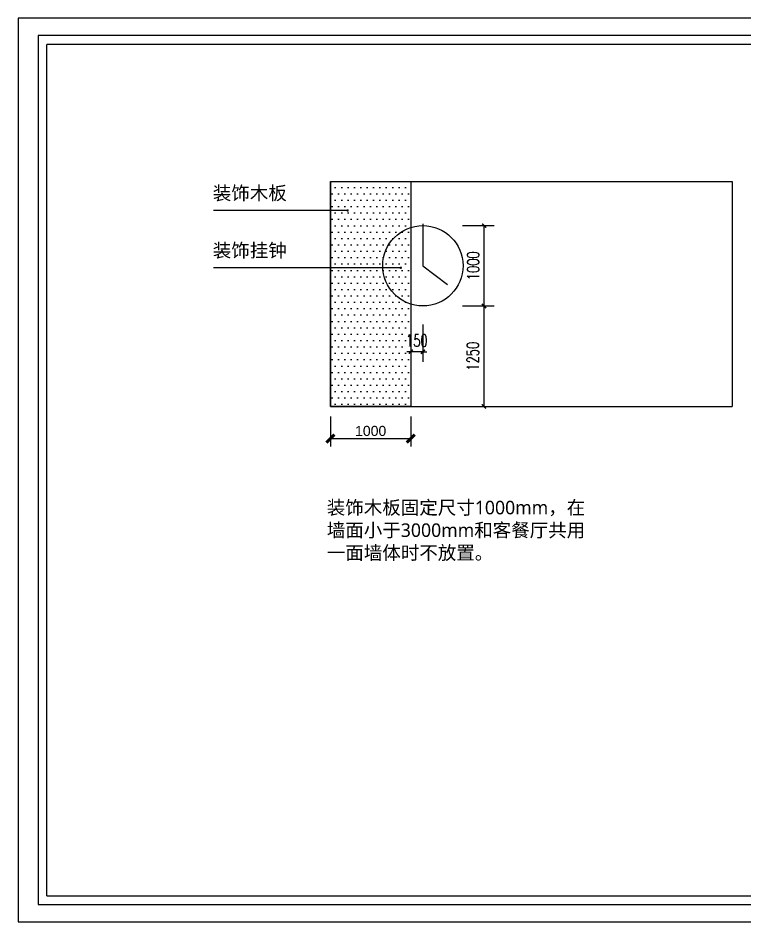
# Model space of a CAD drawing. Extents: x 96704 to 336282, y 34580 to 122302.
# Drawn here: x 225893 to 234941, y 93337 to 104585 of the extents above; entities that cross this region are included whole.
import ezdxf

# ---------------------------------------------------------------- set-up
doc = ezdxf.new("R2010")
doc.units = 0
doc.header["$LTSCALE"] = 1000
doc.header["$MEASUREMENT"] = 0
for name, color, linetype in [('A-rc 混凝土墙', 255, 'Continuous'), ('A-WINDOW-门窗', 153, 'Continuous'), ('PM-家具', 146, 'Continuous'), ('PUB_DIM', 3, 'Continuous'), ('PUB_TEXT', 7, 'Continuous')]:
    doc.layers.add(name, color=color, linetype=linetype)
doc.styles.add('_TCH_DIM', font='SIMPLEX', dxfattribs={"bigfont": 'GBCBIG'})
doc.styles.add('_TCH_DIM_T3', font='SIMPLEX', dxfattribs={"width": 0.705882, "bigfont": 'GBCBIG'})
doc.styles.add('ar', font='arial.ttf')
doc.styles.get("Standard").update_dxf_attribs({"font": 'gbenor.shx', "bigfont": 'gbcbig.shx'})
doc.dimstyles.new('1-50', dxfattribs={"dimscale": 50, "dimtxt": 2.5, "dimasz": 2, "dimexe": 2, "dimexo": 2.5, "dimgap": 0.6, "dimtad": 1, "dimdec": 0, "dimrnd": 0.005, "dimzin": 0, "dimdsep": 46, "dimtxsty": 'ar', "dimblk": 'ARCHTICK', "dimcen": 0.125, "dimclrd": 44, "dimclre": 44, "dimclrt": 50, "dimadec": 0, "dimazin": 0, "dimtfac": 1, "dimtdec": 0, "dimtix": 1, "dimtmove": 1, "dimatfit": 3, "dimldrblk": 'DOT', "dimfxl": 1, "dimtvp": 1, "dimtolj": 1, "dimtzin": 0, "dimarcsym": 0})
doc.dimstyles.new('_TCH_ARCH&&50', dxfattribs={"dimtxt": 148.75, "dimasz": 50, "dimexe": 125, "dimexo": 150, "dimgap": 63.125, "dimtad": 1, "dimdec": 0, "dimzin": 0, "dimdsep": 46, "dimtxsty": '_TCH_DIM_T3', "dimblk": 'ARCHTICK', "dimcen": 0.09, "dimclrt": 7, "dimazin": 2, "dimtfac": 1, "dimtdec": 0, "dimtix": 1, "dimtmove": 2, "dimatfit": 3, "dimfxl": 50, "dimtolj": 1, "dimtzin": 0, "dimarcsym": 0})
doc.dimstyles.new('ISO-25', dxfattribs={"dimtxt": 2.5, "dimasz": 2.5, "dimexe": 1.25, "dimexo": 0.625, "dimtad": 1, "dimtxsty": 'Standard', "dimcen": 2.5, "dimadec": 0, "dimazin": 0, "dimtfac": 1, "dimtmove": 0, "dimatfit": 3, "dimfxl": 1, "dimarcsym": 0})

# ---------------------------------------------------------------- blocks, each defined once
blk = doc.blocks.new('图框2')
at = {"color": 251}
for p, q in [((25027, 17757), (372, 17757)), ((372, 17757), (372, 493)), ((372, 493), (25027, 493))]:
    blk.add_line(p, q, dxfattribs=at)
for p, q in [((24853, 17583), (546, 17583)), ((546, 667), (546, 17583)), ((546, 667), (24853, 667))]:
    blk.add_line(p, q)
blk.add_lwpolyline([(-25, 145), (25375, 145), (25375, 18105), (-25, 18105)], close=True)
blk = doc.blocks.new('_ArchTick')
at = {"color": 0, "linetype": 'ByBlock', "const_width": 0.4}
blk.add_lwpolyline([(-0.5, -0.5), (0.5, 0.5)], dxfattribs=at)
blk = doc.blocks.new('*D139')
at = {"layer": 'A-WINDOW-门窗', "color": 0, "lineweight": -2, "transparency": 16777216}
for p, q in [((231425, 102002), (231819, 102002)), ((231694, 101002), (231694, 102002)), ((231425, 101002), (231819, 101002))]:
    blk.add_line(p, q, dxfattribs=at)
at = {"layer": 'Defpoints', "color": 0, "transparency": 16777216}
for p in [(231275, 102002), (231694, 102002), (231275, 101002)]:
    blk.add_point(p, dxfattribs=at)
at = {"layer": 'A-WINDOW-门窗', "color": 0, "lineweight": -2, "transparency": 16777216, "xscale": 50, "yscale": 50, "zscale": 50}
for p, rotation in [((231694, 102002), 90), ((231694, 101002), 270)]:
    blk.add_blockref('_ArchTick', p, dxfattribs=dict(at, rotation=rotation))
at = {"layer": 'A-WINDOW-门窗', "color": 7, "transparency": 16777216, "insert": (231557, 101502), "char_height": 148.8, "attachment_point": 5, "rotation": 90, "style": '_TCH_DIM_T3'}
blk.add_mtext('\\A1;1000', dxfattribs=at)
blk = doc.blocks.new('*D140')
at = {"layer": 'A-WINDOW-门窗', "color": 0, "lineweight": -2, "transparency": 16777216}
for p, q in [((231425, 101002), (231817, 101002)), ((231692, 101002), (231692, 99752)), ((231425, 99752), (231817, 99752))]:
    blk.add_line(p, q, dxfattribs=at)
at = {"layer": 'Defpoints', "color": 0, "transparency": 16777216}
for p in [(231275, 101002), (231275, 99752), (231692, 99752)]:
    blk.add_point(p, dxfattribs=at)
at = {"layer": 'A-WINDOW-门窗', "color": 0, "lineweight": -2, "transparency": 16777216, "xscale": 50, "yscale": 50, "zscale": 50}
for p, rotation in [((231692, 101002), 90), ((231692, 99752), 270)]:
    blk.add_blockref('_ArchTick', p, dxfattribs=dict(at, rotation=rotation))
at = {"layer": 'A-WINDOW-门窗', "color": 7, "transparency": 16777216, "insert": (231555, 100377), "char_height": 148.8, "attachment_point": 5, "rotation": 90, "style": '_TCH_DIM_T3'}
blk.add_mtext('\\A1;1250', dxfattribs=at)
blk = doc.blocks.new('*D141')
at = {"layer": 'A-WINDOW-门窗', "color": 0, "lineweight": -2, "transparency": 16777216}
for p, q in [((230782, 100781), (230782, 100308)), ((230932, 100772), (230932, 100308)), ((230782, 100433), (230732, 100433)), ((230932, 100433), (230782, 100433)), ((230932, 100433), (230982, 100433))]:
    blk.add_line(p, q, dxfattribs=at)
at = {"layer": 'Defpoints', "color": 0, "transparency": 16777216}
for p in [(230782, 100931), (230932, 100922), (230782, 100433)]:
    blk.add_point(p, dxfattribs=at)
at = {"layer": 'A-WINDOW-门窗', "color": 0, "lineweight": -2, "transparency": 16777216, "xscale": 50, "yscale": 50, "zscale": 50}
blk.add_blockref('_ArchTick', (230782, 100433), dxfattribs=at)
at = {"layer": 'A-WINDOW-门窗', "color": 0, "lineweight": -2, "transparency": 16777216, "xscale": 50, "yscale": 50, "zscale": 50, "rotation": 180}
blk.add_blockref('_ArchTick', (230932, 100433), dxfattribs=at)
at = {"layer": 'A-WINDOW-门窗', "color": 7, "transparency": 16777216, "insert": (230857, 100571), "char_height": 148.8, "attachment_point": 5, "style": '_TCH_DIM_T3'}
blk.add_mtext('\\A1;150', dxfattribs=at)
blk = doc.blocks.new('*D143')
at = {"layer": 'A-WINDOW-门窗', "color": 3, "lineweight": -2, "transparency": 16777216}
for p, q in [((229782, 99627), (229782, 99252)), ((230782, 99627), (230782, 99252)), ((229782, 99352), (230782, 99352))]:
    blk.add_line(p, q, dxfattribs=at)
at = {"layer": 'Defpoints', "color": 0, "transparency": 16777216}
for p in [(229782, 99752), (230782, 99752), (230782, 99352)]:
    blk.add_point(p, dxfattribs=at)
at = {"layer": 'A-WINDOW-门窗', "color": 3, "lineweight": -2, "transparency": 16777216, "xscale": 100, "yscale": 100, "zscale": 100, "rotation": 180}
blk.add_blockref('_ArchTick', (229782, 99352), dxfattribs=at)
at = {"layer": 'A-WINDOW-门窗', "color": 3, "lineweight": -2, "transparency": 16777216, "xscale": 100, "yscale": 100, "zscale": 100}
blk.add_blockref('_ArchTick', (230782, 99352), dxfattribs=at)
at = {"layer": 'A-WINDOW-门窗', "color": 255, "transparency": 16777216, "insert": (230282, 99446), "char_height": 125, "attachment_point": 5, "style": 'ar'}
blk.add_mtext('\\A1;1000', dxfattribs=at)
blk = doc.blocks.new('_Dot')
at = {"color": 0, "linetype": 'ByBlock', "lineweight": -2}
blk.add_line((-0.5, 0), (-1, 0), dxfattribs=at)
at = {"color": 0, "linetype": 'ByBlock', "const_width": 0.5}
blk.add_lwpolyline([(-0.25, 0, 1), (0.25, 0, 1)], format="xyb", close=True, dxfattribs=at)

msp = doc.modelspace()

# ---------------------------------------------------------------- hatches: boundary and pattern name
h = msp.add_hatch()
h.set_pattern_fill('DOTS', color=146, scale=50)
h.set_pattern_definition([(0, (290166.88, 110255.736), (39.6875, 79.375), [0, -79.375])])
edge = h.paths.add_edge_path()
edge.add_line((229782.1, 99752.5), (230782.1, 99752.5))
edge.add_line((230782.1, 99752.5), (230782.1, 101025.3))
edge.add_ellipse((230932.1, 101502.3), major_axis=(500, 0), ratio=1, start_angle=107.4576, end_angle=252.5424, ccw=False)
edge.add_line((230782.1, 101979.3), (230782.1, 102552.5))
edge.add_line((230782.1, 102552.5), (229782.1, 102552.5))
edge.add_line((229782.1, 102552.5), (229782.1, 99752.5))
edge = h.paths.add_edge_path(flags=17)
edge.add_ellipse((230932.1, 101502.3), major_axis=(500, 0), ratio=1, start_angle=107.4576, end_angle=252.5424)
edge.add_line((230782.1, 101025.3), (230782.1, 101979.3))

# ---------------------------------------------------------------- linework, layer by layer
at = {"color": 146}
msp.add_lwpolyline([(229782.1, 102552.5), (230782.1, 102552.5), (230782.1, 99752.5), (229782.1, 99752.5)], close=True, dxfattribs=at)
at = {"layer": 'A-rc 混凝土墙'}
for p, q in [((229782.1, 102552.5), (234782.1, 102552.5)), ((229782.1, 102552.5), (229782.1, 99752.5)), ((234782.1, 102552.5), (234782.1, 99752.5)), ((229782.1, 99752.5), (234782.1, 99752.5))]:
    msp.add_line(p, q, dxfattribs=at)
at = {"layer": 'PM-家具'}
for p, q in [((230782.1, 102552.5), (230782.1, 99752.5)), ((230932.1, 102022.3), (230932.1, 101502.3)), ((230932.1, 101502.3), (231238.9, 101270.9))]:
    msp.add_line(p, q, dxfattribs=at)
msp.add_ellipse((230932.1, 101502.3), major_axis=(500, 0), ratio=1, dxfattribs=at)

# ---------------------------------------------------------------- block references
at = {"xscale": 0.6263055771723246, "yscale": 0.6263055771723246, "zscale": 0.6263055771723246}
msp.add_blockref('图框2', (225908.3, 93245.4), dxfattribs=at)

# ---------------------------------------------------------------- texts
at = {"layer": 'PUB_TEXT', "char_height": 168.794, "attachment_point": 1, "style": '_TCH_DIM'}
for s, insert, width in [('{\\fMicrosoft YaHei|b0|i0|c134|p34;装饰木板}', (228317.4, 102491), 1187.567), ('{\\fMicrosoft YaHei|b0|i0|c134|p34;装饰挂钟}', (228317.4, 101778.7), 1324.067), ('{\\fMicrosoft YaHei|b0|i0|c134|p34;装饰木板固定尺寸1000mm，在墙面小于3000mm和客餐厅共用一面墙体时不放置。}', (229736.2, 98577.6), 3236.529)]:
    msp.add_mtext(s, dxfattribs=dict(at, insert=insert, width=width))

# ---------------------------------------------------------------- dimensions: what is measured, and where the dimension line sits
at = {"layer": 'A-WINDOW-门窗', "color": 3}
for base, p2, picture, middle in [((231694.4, 102002.3), (231274.9, 102002.3), '*D139', (231556.9, 101502.3)), ((231692.1, 99752.5), (231274.9, 99752.5), '*D140', (231554.6, 100377.4))]:
    dim = msp.add_linear_dim(base=base, p1=(231274.9, 101002.3), p2=p2, angle=90, dimstyle='_TCH_ARCH&&50', dxfattribs=at)
    dim.commit()
    dim.dimension.update_dxf_attribs({"geometry": picture, "text_midpoint": middle})
dim = msp.add_linear_dim(base=(230782.1, 100433.5), p1=(230932.1, 100922.3), p2=(230782.1, 100930.9), dimstyle='_TCH_ARCH&&50', dxfattribs=at)
dim.commit()
dim.dimension.update_dxf_attribs({"geometry": '*D141', "text_midpoint": (230857.1, 100571)})
at = {"layer": 'A-WINDOW-门窗', "color": 9}
dim = msp.add_linear_dim(base=(230782.1, 99352.5), p1=(229782.1, 99752.5), p2=(230782.1, 99752.5), dimstyle='1-50', override={"dimclrd": 3, "dimclre": 3, "dimclrt": 255}, dxfattribs=at)
dim.commit()
dim.dimension.update_dxf_attribs({"geometry": '*D143', "text_midpoint": (230282.1, 99446.3)})

# ---------------------------------------------------------------- leaders
at = {"layer": 'PUB_DIM'}
for points in [[(229995.2, 102189.7), (228324.7, 102189.7)], [(230656.8, 101477.4), (228324.7, 101477.4)]]:
    msp.add_leader(points, dimstyle='ISO-25', override={"dimscale": 0, "dimasz": 120, "dimtad": 0, "dimldrblk": 'DotSmall', "dimfxl": 100, "dimfxlon": 1, "dimarcsym": 1}, dxfattribs=at)

doc.saveas('drawing.dxf')
